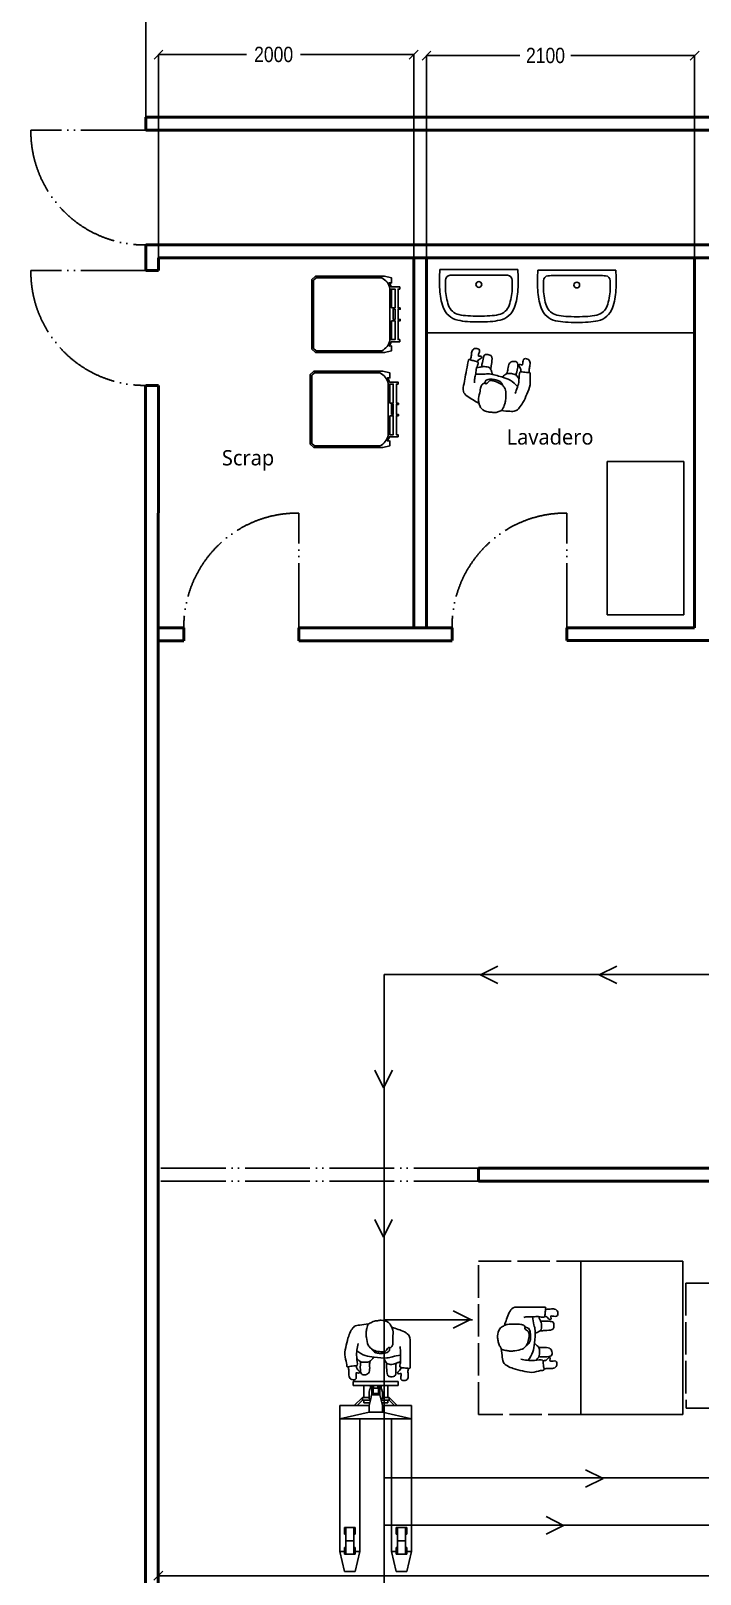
# Model space of a CAD drawing. Header units: millimetres. Extents: x 44692 to 659456, y -26273 to 14445.
# Drawn here: x 50970 to 56214, y -11263 to 824 of the extents above; entities that cross this region are included whole.
import ezdxf

# ---------------------------------------------------------------- set-up
doc = ezdxf.new("R2010")
doc.units = ezdxf.units.MM
doc.header["$LTSCALE"] = 100
doc.linetypes.add('DASHEDX2', pattern=[3.048, 2.54, -0.508])
doc.linetypes.add('DIVIDEX2', pattern=[6.604, 5.08, -0.508, 0, -0.508, 0, -0.508])
for name, color, linetype in [('Area proceso', 90, 'DASHEDX2'), ('Cotas secundarias', 41, 'Continuous'), ('Mesas-estantes', 230, 'Continuous'), ('Muebles', 112, 'Continuous'), ('Personal', 171, 'Continuous'), ('Puertas', 43, 'DIVIDEX2'), ('rotulo', 211, 'Continuous'), ('Transporte semielaborado', 30, 'Continuous')]:
    doc.layers.add(name, color=color, linetype=linetype)
doc.layers.add('Flujo personas', color=7, linetype='Continuous', true_color=0x4991c1)
doc.layers.add('Paredes', color=7, linetype='Continuous', lineweight=50)
doc.styles.add('OpenSans', font='OpenSans-Regular.ttf')
doc.styles.add('OpenSansCondensed-Light', font='OpenSansCondensed-Light.ttf')
doc.dimstyles.new('Cotas Mateo', dxfattribs={"dimtxt": 120, "dimasz": 70, "dimexe": 0.375, "dimexo": 0.125, "dimgap": 0.1, "dimtad": 1, "dimdec": 0, "dimzin": 12, "dimdsep": 46, "dimtxsty": 'OpenSansCondensed-Light', "dimblk": 'OBLIQUE', "dimcen": 2.5, "dimazin": 3, "dimtfac": 0.5, "dimtdec": 0, "dimtmove": 2, "dimatfit": 3, "dimarcsym": 0})
doc.dimstyles.new('Cotas Mateo 2', dxfattribs={"dimtxt": 300, "dimasz": 100, "dimexe": 0.375, "dimexo": 0.125, "dimgap": 0.1, "dimtad": 1, "dimzin": 12, "dimdsep": 46, "dimtxsty": 'OpenSansCondensed-Light', "dimblk": 'OBLIQUE', "dimcen": 2.5, "dimazin": 3, "dimtfac": 0.5, "dimtmove": 2, "dimatfit": 3, "dimarcsym": 0})

# ---------------------------------------------------------------- blocks, each defined once
blk = doc.blocks.new('pa17-16')
for points, knots in [([(5.558, 2.439), (5.555, 2.422), (5.552, 2.385), (5.549, 2.333), (5.571, 2.26), (5.543, 2.259), (5.503, 2.253), (5.479, 2.243), (5.478, 2.281), (5.45, 2.344), (5.466, 2.423), (5.478, 2.503), (5.512, 2.58), (5.555, 2.585), (5.608, 2.596), (5.634, 2.6)], [0, 0, 0, 0, 0.404899, 0.829805, 1.276298, 1.516647, 1.885942, 2.122553, 2.418487, 2.881882, 3.382407, 3.897515, 4.613825, 5.020942, 5.393355, 5.393355, 5.393355, 5.393355]), ([(5.62, 2.554), (5.619, 2.543), (5.615, 2.525), (5.622, 2.49), (5.635, 2.429), (5.661, 2.406), (5.685, 2.391), (5.732, 2.383), (5.772, 2.384), (5.788, 2.397), (5.802, 2.427), (5.815, 2.416), (5.832, 2.43), (5.838, 2.457), (5.832, 2.504), (5.834, 2.562), (5.814, 2.594), (5.794, 2.628), (5.731, 2.639), (5.704, 2.63), (5.668, 2.626), (5.644, 2.605), (5.623, 2.596), (5.621, 2.567), (5.62, 2.554)], [0, 0, 0, 0, 0.297584, 0.631064, 1.068635, 1.39533, 1.69617, 2.097861, 2.458938, 2.716293, 3.010442, 3.199165, 3.447293, 3.731671, 4.119196, 4.541864, 4.881702, 5.22714, 5.673063, 5.989311, 6.327668, 6.644571, 6.906626, 7.259736, 7.259736, 7.259736, 7.259736]), ([(5.82, 2.585), (5.837, 2.582), (5.882, 2.567), (5.976, 2.542), (5.972, 2.461), (5.979, 2.393), (5.981, 2.315), (5.989, 2.261), (5.969, 2.266), (5.94, 2.266), (5.906, 2.267), (5.901, 2.281), (5.909, 2.318), (5.901, 2.361), (5.902, 2.401), (5.896, 2.424), (5.893, 2.435)], [6.682038, 6.682038, 6.682038, 6.682038, 7.076266, 7.806153, 8.304227, 8.77662, 9.284333, 9.649979, 9.844608, 10.160206, 10.472731, 10.661147, 10.998544, 11.371438, 11.724832, 12.051545, 12.051545, 12.051545, 12.051545]), ([(5.552, 2.381), (5.573, 2.365), (5.622, 2.34), (5.692, 2.338), (5.795, 2.332), (5.838, 2.352), (5.881, 2.361), (5.902, 2.366)], [0, 0, 0, 0, 0.49262, 0.970296, 1.525877, 1.91054, 2.357805, 2.357805, 2.357805, 2.357805]), ([(5.672, 2.399), (5.675, 2.395), (5.684, 2.383), (5.704, 2.372), (5.735, 2.37), (5.774, 2.373), (5.809, 2.387), (5.812, 2.401), (5.814, 2.42)], [0.121052, 0.121052, 0.121052, 0.121052, 0.297289, 0.584433, 0.895396, 1.26174, 1.600834, 1.760925, 1.760925, 1.760925, 1.760925]), ([(5.491, 2.248), (5.494, 2.237), (5.498, 2.215), (5.497, 2.181), (5.512, 2.145), (5.557, 2.147), (5.563, 2.168), (5.55, 2.213), (5.575, 2.2), (5.591, 2.209), (5.574, 2.226), (5.562, 2.234), (5.556, 2.252), (5.556, 2.26)], [0, 0, 0, 0, 0.324329, 0.654038, 0.980089, 1.31306, 1.562526, 1.890179, 2.123217, 2.319335, 2.559559, 2.78492, 3.066636, 3.066636, 3.066636, 3.066636]), ([(5.555, 2.321), (5.56, 2.315), (5.571, 2.304), (5.589, 2.292), (5.625, 2.291), (5.661, 2.297), (5.673, 2.315), (5.686, 2.33), (5.691, 2.338)], [0, 0, 0, 0, 0.262594, 0.520609, 0.853848, 1.185107, 1.43842, 1.738028, 1.738028, 1.738028, 1.738028]), ([(5.587, 2.295), (5.587, 2.288), (5.587, 2.267), (5.588, 2.187), (5.635, 2.19), (5.667, 2.213), (5.661, 2.262), (5.66, 2.288), (5.661, 2.301)], [0.078483, 0.078483, 0.078483, 0.078483, 0.321516, 0.797556, 1.122606, 1.448668, 1.830958, 2.166281, 2.166281, 2.166281, 2.166281]), ([(5.771, 2.336), (5.774, 2.331), (5.779, 2.32), (5.795, 2.295), (5.815, 2.285), (5.861, 2.291), (5.884, 2.306), (5.899, 2.312), (5.906, 2.315)], [0, 0, 0, 0, 0.233477, 0.532145, 0.79329, 1.163492, 1.458071, 1.725911, 1.725911, 1.725911, 1.725911]), ([(5.794, 2.299), (5.795, 2.286), (5.798, 2.261), (5.804, 2.2), (5.826, 2.187), (5.867, 2.191), (5.876, 2.212), (5.872, 2.261), (5.871, 2.286), (5.871, 2.298)], [0, 0, 0, 0, 0.353805, 0.775896, 1.041599, 1.377968, 1.615337, 2.001902, 2.313716, 2.313716, 2.313716, 2.313716]), ([(5.971, 2.265), (5.97, 2.255), (5.969, 2.234), (5.979, 2.202), (5.967, 2.164), (5.922, 2.163), (5.913, 2.183), (5.923, 2.229), (5.899, 2.213), (5.882, 2.221), (5.898, 2.24), (5.908, 2.248), (5.912, 2.262), (5.913, 2.268)], [0.038839, 0.038839, 0.038839, 0.038839, 0.324329, 0.654038, 0.980089, 1.31306, 1.562526, 1.890179, 2.123217, 2.319335, 2.559559, 2.78492, 2.989829, 2.989829, 2.989829, 2.989829])]:
    blk.add_open_spline(points, degree=3, knots=knots)
blk = doc.blocks.new('MU11-9')
for points in [[(-0.043, 0.597), (-0.043, 0.583), (-0.171, 0.583), (-0.171, 0.594), (-0.178, 0.594), (-0.185, 0.594), (-0.185, 0.536, 0.065352), (-0.214, 0.523), (-0.213, 0.539), (-0.246, 0.539), (-0.258, 0.491), (-0.258, 0.025), (-0.236, 0), (0, 0), (0.236, 0), (0.258, 0.025), (0.258, 0.491), (0.246, 0.539), (0.213, 0.539), (0.214, 0.523, 0.065352), (0.185, 0.536), (0.185, 0.594), (0.178, 0.594), (0.171, 0.594), (0.171, 0.583), (0.043, 0.583), (0.043, 0.597), (0.034, 0.597), (0.034, 0.583), (0, 0.583), (-0.034, 0.583), (-0.034, 0.597)], [(-0.247, 0.472), (-0.247, 0.029), (-0.231, 0.011), (0, 0.011), (0.231, 0.011), (0.247, 0.029), (0.247, 0.472, 0.222129), (0.175, 0.528), (-0.175, 0.528, 0.222129)]]:
    blk.add_lwpolyline(points, format="xyb", close=True)
for points in [[(-0.043, 0.538), (-0.171, 0.538), (-0.171, 0.562), (-0.043, 0.562), (-0.043, 0.538)], [(0.043, 0.538), (0.171, 0.538), (0.171, 0.562), (0.043, 0.562), (0.043, 0.538)]]:
    blk.add_lwpolyline(points)
blk.add_lwpolyline([(0.034, 0.549), (0.034, 0.562), (0, 0.562), (-0.034, 0.562), (-0.034, 0.549), (0, 0.549)], close=True)
blk = doc.blocks.new('_OBLIQUE')
at = {"color": 0, "linetype": 'ByBlock'}
blk.add_line((-0.5, -0.5), (0.5, 0.5), dxfattribs=at)
blk = doc.blocks.new('*D58')
at = {"layer": 'Cotas secundarias', "color": 0, "lineweight": -2, "transparency": 16777216}
for p, q in [((51870, 148), (51870, 1282)), ((51870, 1282), (62164, 1282)), ((72966, 1282), (63450, 1282)), ((72966, 148), (72966, 1282))]:
    blk.add_line(p, q, dxfattribs=at)
at = {"layer": 'Defpoints', "color": 0, "transparency": 16777216}
for p in [(72966, 1282), (51870, 148), (72966, 148)]:
    blk.add_point(p, dxfattribs=at)
at = {"layer": 'Cotas secundarias', "color": 0, "lineweight": -2, "transparency": 16777216, "xscale": 100, "yscale": 100, "zscale": 100, "rotation": 180}
blk.add_blockref('_OBLIQUE', (51870, 1282), dxfattribs=at)
at = {"layer": 'Cotas secundarias', "color": 0, "lineweight": -2, "transparency": 16777216, "xscale": 100, "yscale": 100, "zscale": 100}
blk.add_blockref('_OBLIQUE', (72966, 1282), dxfattribs=at)
at = {"layer": 'Cotas secundarias', "color": 0, "transparency": 16777216, "insert": (62807, 1282), "char_height": 300, "attachment_point": 5, "style": 'OpenSansCondensed-Light'}
blk.add_mtext('21065', dxfattribs=at)
blk = doc.blocks.new('*D63')
at = {"layer": 'Cotas secundarias', "color": 0, "lineweight": -2, "transparency": 16777216}
for p, q in [((54070, -952), (54070, 631)), ((54070, 631), (54802, 631)), ((56170, 631), (55202, 631)), ((56170, -953), (56170, 631))]:
    blk.add_line(p, q, dxfattribs=at)
at = {"layer": 'Defpoints', "color": 0, "transparency": 16777216}
for p in [(56170, 631), (54070, -953), (56170, -953)]:
    blk.add_point(p, dxfattribs=at)
at = {"layer": 'Cotas secundarias', "color": 0, "lineweight": -2, "transparency": 16777216, "xscale": 70, "yscale": 70, "zscale": 70, "rotation": 180}
blk.add_blockref('_OBLIQUE', (54070, 631), dxfattribs=at)
at = {"layer": 'Cotas secundarias', "color": 0, "lineweight": -2, "transparency": 16777216, "xscale": 70, "yscale": 70, "zscale": 70}
blk.add_blockref('_OBLIQUE', (56170, 631), dxfattribs=at)
at = {"layer": 'Cotas secundarias', "color": 0, "transparency": 16777216, "insert": (55002, 631), "char_height": 120, "attachment_point": 5, "style": 'OpenSansCondensed-Light'}
blk.add_mtext('2100', dxfattribs=at)
blk = doc.blocks.new('*D64')
at = {"layer": 'Cotas secundarias', "color": 0, "lineweight": -2, "transparency": 16777216}
for p, q in [((51970, -952), (51970, 639)), ((51970, 639), (52660, 639)), ((53970, 639), (53083, 639)), ((53970, -952), (53970, 639))]:
    blk.add_line(p, q, dxfattribs=at)
at = {"layer": 'Defpoints', "color": 0, "transparency": 16777216}
for p in [(51970, 639), (51970, -952), (53970, -952)]:
    blk.add_point(p, dxfattribs=at)
at = {"layer": 'Cotas secundarias', "color": 0, "lineweight": -2, "transparency": 16777216, "xscale": 70, "yscale": 70, "zscale": 70, "rotation": 180}
blk.add_blockref('_OBLIQUE', (51970, 639), dxfattribs=at)
at = {"layer": 'Cotas secundarias', "color": 0, "lineweight": -2, "transparency": 16777216, "xscale": 70, "yscale": 70, "zscale": 70}
blk.add_blockref('_OBLIQUE', (53970, 639), dxfattribs=at)
at = {"layer": 'Cotas secundarias', "color": 0, "transparency": 16777216, "insert": (52872, 639), "char_height": 120, "attachment_point": 5, "style": 'OpenSansCondensed-Light'}
blk.add_mtext('2000', dxfattribs=at)
blk = doc.blocks.new('*D66')
at = {"layer": 'Cotas secundarias', "color": 0, "lineweight": -2, "transparency": 16777216}
for p, q in [((51968, -11559), (51968, -11275)), ((51968, -11275), (58419, -11275)), ((63953, -11275), (58911, -11275)), ((63953, -11559), (63953, -11275))]:
    blk.add_line(p, q, dxfattribs=at)
at = {"layer": 'Defpoints', "color": 0, "transparency": 16777216}
for p in [(51968, -11275), (51968, -11559), (63953, -11559)]:
    blk.add_point(p, dxfattribs=at)
at = {"layer": 'Cotas secundarias', "color": 0, "lineweight": -2, "transparency": 16777216, "xscale": 70, "yscale": 70, "zscale": 70, "rotation": 180}
blk.add_blockref('_OBLIQUE', (51968, -11275), dxfattribs=at)
at = {"layer": 'Cotas secundarias', "color": 0, "lineweight": -2, "transparency": 16777216, "xscale": 70, "yscale": 70, "zscale": 70}
blk.add_blockref('_OBLIQUE', (63953, -11275), dxfattribs=at)
at = {"layer": 'Cotas secundarias', "color": 0, "transparency": 16777216, "insert": (58665, -11275), "char_height": 120, "attachment_point": 5, "style": 'OpenSansCondensed-Light'}
blk.add_mtext('11985', dxfattribs=at)

msp = doc.modelspace()

# ---------------------------------------------------------------- linework, layer by layer
msp.add_line((55277.905, -8184.139), (55277.905, -8184.13))
at = {"layer": 'Area proceso', "linetype": 'DASHEDX2'}
for p, q in [((56100.79, -8183.333), (56100.791, -8184.125)), ((56101.889, -8983.36), (56103.237, -9963.331))]:
    msp.add_line(p, q, dxfattribs=at)
at = {"layer": 'Area proceso'}
for p, q in [((54477.905, -10012.082), (54477.905, -8812.082)), ((54477.905, -8812.082), (55277.905, -8812.082)), ((55277.905, -8812.082), (55277.905, -10012.082)), ((56301.778, -8983.085), (56101.889, -8983.36)), ((55277.905, -10012.082), (54477.905, -10012.082)), ((56302.989, -9963.084), (56103.237, -9963.359))]:
    msp.add_line(p, q, dxfattribs=at)
at = {"layer": 'Flujo personas'}
for p, q in [((54493.042, -6568.844), (54629.766, -6500.482)), ((55423.17, -6568.844), (55559.894, -6500.482)), ((56838.584, -6567.031), (53737.192, -6567.031)), ((53737.192, -6567.031), (53737.192, -9270.283)), ((54493.042, -6568.844), (54629.766, -6637.206)), ((55423.17, -6568.844), (55559.894, -6637.206)), ((53734.076, -7453.589), (53665.714, -7316.864)), ((53734.076, -7453.589), (53802.438, -7316.864)), ((53732.782, -8622.763), (53664.42, -8486.039)), ((53732.782, -8622.763), (53801.144, -8486.039)), ((53737.192, -9270.283), (54429.624, -9270.283)), ((53737.192, -9270.283), (53737.192, -10509.73)), ((54414.629, -9268.587), (54277.905, -9200.225)), ((54414.629, -9268.587), (54277.905, -9336.949)), ((53737.192, -10509.73), (56683.19, -10509.73)), ((53737.192, -10509.73), (53737.192, -10880.454)), ((55453.483, -10513.224), (55316.759, -10444.862)), ((55453.483, -10513.224), (55316.759, -10581.586)), ((55143.815, -10880.921), (55007.091, -10812.559)), ((53737.192, -10880.454), (63349.16, -10880.454)), ((53737.192, -10880.454), (53737.192, -15652.269)), ((55143.815, -10880.921), (55007.091, -10949.284))]:
    msp.add_line(p, q, dxfattribs=at)
at = {"layer": 'Mesas-estantes'}
for p, q in [((55277.905, -8812.082), (56077.905, -8812.082)), ((55277.905, -10012.082), (55277.905, -8812.082)), ((56077.905, -8812.082), (56077.905, -10012.082)), ((56077.905, -10012.082), (55277.905, -10012.082))]:
    msp.add_line(p, q, dxfattribs=at)
at = {"layer": 'Muebles'}
for p, q in [((54785.465, -1045.332), (54174.402, -1045.332)), ((55552.966, -1049.713), (54941.903, -1049.713)), ((54681.787, -1088.585), (54278.079, -1088.585)), ((55449.289, -1092.967), (55045.58, -1092.967)), ((54069.589, -1541.526), (56169.589, -1541.526)), ((55485.001, -2549.637), (55485.001, -3749.637)), ((55485.001, -2549.637), (56085.001, -2549.637)), ((56085.001, -2549.637), (56085.001, -3749.637)), ((56085.001, -3749.637), (55485.001, -3749.637))]:
    msp.add_line(p, q, dxfattribs=at)
for centre in [(54479.933, -1161.887), (55247.434, -1166.268)]:
    msp.add_circle(centre, 22.479, dxfattribs=at)
for centre, radius, start, end in [((55637.818, -1132.969), 1466.037, 176.5729043, 182.6930361), ((53322.049, -1132.969), 1466.037, 357.3069639, 3.4270957), ((56405.319, -1137.351), 1466.037, 176.5729043, 182.6930361), ((54089.55, -1137.351), 1466.037, 357.3069639, 3.4270957), ((54661.539, -1178.89), 488.679, 182.6930361, 199.3406203), ((55639.212, -1177.467), 1421.079, 178.0233762, 180.8979986), ((54661.539, -1178.89), 443.721, 182.6930361, 199.3406203), ((54258.073, -1128.657), 39.094, 95.5937168, 179.6994569), ((54278.079, -1332.924), 244.34, 90.0000002, 95.5937168), ((54681.787, -1332.924), 244.34, 84.4062832, 89.9999998), ((54701.794, -1128.657), 39.094, 0.3005431, 84.4062832), ((54298.328, -1178.89), 443.721, 340.6593797, 357.3069639), ((53320.654, -1177.467), 1421.079, 359.1020014, 1.9766238), ((54298.328, -1178.89), 488.679, 340.6593797, 357.3069639), ((55429.04, -1183.272), 488.679, 182.6930361, 199.3406203), ((56406.714, -1181.849), 1421.079, 178.0233762, 180.8979986), ((55429.04, -1183.272), 443.721, 182.6930361, 199.3406203), ((55025.574, -1133.038), 39.094, 95.5937168, 179.6994569), ((55045.58, -1337.306), 244.34, 90.0000002, 95.5937168), ((55449.289, -1337.306), 244.34, 84.4062832, 89.9999998), ((55469.295, -1133.038), 39.094, 0.3005431, 84.4062832), ((55065.829, -1183.272), 443.721, 340.6593797, 357.3069639), ((54088.155, -1181.849), 1421.079, 359.1020014, 1.9766238), ((55065.829, -1183.272), 488.679, 340.6593797, 357.3069639), ((54347.99, -1288.943), 111.419, 199.34062, 257.4428702), ((54611.877, -1288.943), 111.419, 282.5571298, 340.65938), ((54347.99, -1288.943), 156.377, 199.34062, 257.4428702), ((54420.237, -964.59), 488.679, 257.4428702, 266.4982177), ((54420.237, -964.59), 443.721, 257.4428702, 266.4982177), ((54479.933, 10.943), 1421.079, 266.4982177, 273.5017823), ((54539.63, -964.59), 443.721, 273.5017823, 282.5571298), ((54539.63, -964.59), 488.679, 273.5017823, 282.5571298), ((54611.877, -1288.943), 156.377, 282.5571298, 340.65938), ((55115.491, -1293.325), 156.377, 199.34062, 257.4428702), ((55115.491, -1293.325), 111.419, 199.34062, 257.4428702), ((55187.738, -968.972), 488.679, 257.4428702, 266.4982177), ((55187.738, -968.972), 443.721, 257.4428702, 266.4982177), ((55247.434, 6.562), 1421.079, 266.4982177, 273.5017823), ((55307.131, -968.972), 443.721, 273.5017823, 282.5571298), ((55307.131, -968.972), 488.679, 273.5017823, 282.5571298), ((55379.378, -1293.325), 111.419, 282.5571298, 340.65938), ((55379.378, -1293.325), 156.377, 282.5571298, 340.65938), ((54479.933, 10.943), 1466.037, 266.4982177, 273.5017823), ((55247.434, 6.562), 1466.037, 266.4982177, 273.5017823)]:
    msp.add_arc(centre, radius, start, end, dxfattribs=at)
at = {"layer": 'Paredes'}
for p, q in [((51869.589, 47.555), (51869.589, 147.555)), ((51869.589, 147.555), (72965.508, 147.555)), ((51969.589, 47.555), (51869.589, 47.555)), ((51969.589, 47.555), (72965.508, 47.555)), ((51869.589, -852.445), (51869.589, -1052.445)), ((51969.589, -852.445), (51869.589, -852.445)), ((56003.176, -852.445), (51969.589, -852.445)), ((51969.589, -952.445), (51969.589, -1052.445)), ((56003.138, -952.79), (51969.589, -952.445)), ((53969.589, -3852.442), (53969.589, -952.445)), ((54069.589, -3852.442), (54069.589, -950.392)), ((56469.589, -952.785), (56003.138, -952.79)), ((56003.176, -852.445), (56474.22, -852.445)), ((56169.589, -3852.442), (56169.589, -950.392)), ((51969.589, -1052.445), (51869.589, -1052.445)), ((51868.21, -13413.342), (51867.458, -1952.464)), ((51869.589, -1952.445), (51969.519, -1952.445)), ((51969.519, -1952.445), (51968.21, -3952.442)), ((51969.589, -2052.445), (51969.453, -2052.445)), ((51968.21, -2952.442), (51968.21, -13413.342)), ((51968.21, -2952.442), (51968.21, -3752.442)), ((52068.21, -3852.442), (51968.21, -3852.442)), ((52068.21, -3852.442), (52168.21, -3852.442)), ((52168.21, -3852.442), (52168.21, -3952.442)), ((53968.21, -3852.442), (53068.254, -3852.442)), ((53068.254, -3852.442), (53068.254, -3952.442)), ((53968.21, -3852.442), (54069.589, -3852.442)), ((53968.21, -3852.442), (54068.21, -3852.442)), ((54069.589, -3852.442), (54269.589, -3852.442)), ((54269.589, -3852.442), (54269.589, -3950.389)), ((55169.589, -3852.442), (56169.589, -3852.442)), ((55169.589, -3950.389), (55169.589, -3852.442)), ((51968.21, -3952.442), (52068.21, -3952.442)), ((52168.21, -3952.442), (52068.21, -3952.442)), ((53068.254, -3952.442), (54269.589, -3952.442)), ((55169.589, -3950.389), (56469.589, -3950.389)), ((54477.905, -8184.135), (54477.905, -8084.072)), ((64192.73, -8084.072), (54477.905, -8084.072)), ((64192.731, -8184.073), (54477.905, -8184.135))]:
    msp.add_line(p, q, dxfattribs=at)
at = {"layer": 'Puertas'}
for p, q in [((51869.589, 47.555), (50969.589, 47.555)), ((51869.589, -1052.445), (50969.589, -1052.445)), ((53068.254, -3852.442), (53068.254, -2952.442)), ((55169.632, -3852.442), (55169.632, -2952.442)), ((54477.905, -8084.072), (51968.21, -8084.072)), ((54477.905, -8184.135), (51968.21, -8184.135))]:
    msp.add_line(p, q, dxfattribs=at)
for centre, start, end in [((51860.756, 38.722), 179.4321579, 270.5678421), ((51860.756, -1061.278), 179.4321579, 270.5678421), ((53059.422, -3843.61), 89.4321579, 180.5678421), ((55160.8, -3843.61), 89.4321579, 180.5678421)]:
    msp.add_arc(centre, 891.211, start, end, dxfattribs=at)
at = {"layer": 'Transporte semielaborado'}
for p, q in [((53495.118, -9754.388), (53495.118, -9785.592)), ((53848.766, -9754.388), (53495.118, -9754.388)), ((53578.329, -9785.592), (53495.118, -9785.592)), ((53578.329, -9785.592), (53630.336, -9785.592)), ((53578.329, -9879.204), (53578.329, -9785.592)), ((53630.336, -9785.592), (53640.737, -9785.592)), ((53630.336, -9808.162), (53630.336, -9785.592)), ((53640.737, -9785.592), (53651.139, -9785.592)), ((53640.737, -9797.76), (53640.737, -9785.592)), ((53654.382, -9793.422), (53651.139, -9785.592)), ((53651.139, -9785.592), (53656.339, -9785.592)), ((53656.339, -9785.592), (53654.382, -9793.422)), ((53656.339, -9785.592), (53687.544, -9785.592)), ((53689.501, -9793.422), (53687.544, -9785.592)), ((53687.544, -9785.592), (53692.744, -9785.592)), ((53692.744, -9785.592), (53689.501, -9793.422)), ((53692.744, -9785.592), (53703.146, -9785.592)), ((53703.146, -9797.76), (53703.146, -9785.592)), ((53703.146, -9785.592), (53713.547, -9785.592)), ((53713.547, -9785.592), (53765.554, -9785.592)), ((53713.547, -9808.162), (53713.547, -9785.592)), ((53765.554, -9785.592), (53765.554, -9879.204)), ((53765.554, -9785.592), (53848.766, -9785.592)), ((53848.766, -9754.388), (53848.766, -9785.592)), ((53503.892, -9941.613), (53567.928, -9879.204)), ((53525.237, -9941.613), (53567.928, -9900.007)), ((53578.329, -9879.204), (53567.928, -9879.204)), ((53567.928, -9879.204), (53567.928, -9900.007)), ((53567.928, -9900.007), (53578.329, -9900.007)), ((53619.935, -9879.204), (53578.329, -9879.204)), ((53578.329, -9900.007), (53630.004, -9900.007)), ((53578.329, -9900.007), (53578.329, -9920.81)), ((53626.902, -9811.595), (53619.935, -9837.599)), ((53619.935, -9837.599), (53619.935, -9879.204)), ((53619.935, -9889.606), (53619.935, -9879.204)), ((53632.521, -9889.606), (53619.935, -9889.606)), ((53624.969, -9920.81), (53630.004, -9900.007)), ((53630.336, -9808.162), (53626.902, -9811.595)), ((53630.004, -9900.007), (53632.521, -9889.606)), ((53640.737, -9797.76), (53630.336, -9808.162)), ((53632.521, -9889.606), (53640.073, -9858.402)), ((53640.737, -9858.402), (53640.073, -9858.402)), ((53640.737, -9827.197), (53640.737, -9797.76)), ((53651.139, -9827.197), (53640.737, -9827.197)), ((53640.737, -9848), (53640.737, -9827.197)), ((53640.737, -9858.402), (53640.737, -9848)), ((53651.139, -9848), (53640.737, -9848)), ((53651.139, -9858.402), (53640.737, -9858.402)), ((53654.382, -9793.422), (53651.139, -9806.395)), ((53651.139, -9806.395), (53692.744, -9806.395)), ((53651.139, -9806.395), (53651.139, -9827.197)), ((53651.139, -9827.197), (53651.139, -9848)), ((53651.139, -9848), (53692.744, -9848)), ((53651.139, -9848), (53651.139, -9858.402)), ((53692.744, -9858.402), (53651.139, -9858.402)), ((53692.744, -9806.395), (53689.501, -9793.422)), ((53692.744, -9827.197), (53692.744, -9806.395)), ((53703.146, -9827.197), (53692.744, -9827.197)), ((53692.744, -9848), (53692.744, -9827.197)), ((53703.146, -9848), (53692.744, -9848)), ((53692.744, -9848), (53692.744, -9858.402)), ((53703.146, -9858.402), (53692.744, -9858.402)), ((53713.547, -9808.162), (53703.146, -9797.76)), ((53703.146, -9827.197), (53703.146, -9797.76)), ((53703.146, -9827.197), (53703.146, -9848)), ((53703.146, -9858.402), (53703.146, -9848)), ((53703.81, -9858.402), (53703.146, -9858.402)), ((53711.362, -9889.606), (53703.81, -9858.402)), ((53723.949, -9889.606), (53711.362, -9889.606)), ((53713.879, -9900.007), (53711.362, -9889.606)), ((53716.981, -9811.595), (53713.547, -9808.162)), ((53713.879, -9900.007), (53765.554, -9900.007)), ((53718.914, -9920.81), (53713.879, -9900.007)), ((53723.949, -9837.599), (53716.981, -9811.595)), ((53723.949, -9837.599), (53723.949, -9879.204)), ((53723.949, -9879.204), (53723.949, -9889.606)), ((53723.949, -9879.204), (53765.554, -9879.204)), ((53765.554, -9879.204), (53775.956, -9879.204)), ((53765.554, -9900.007), (53775.956, -9900.007)), ((53765.554, -9900.007), (53765.554, -9920.81)), ((53839.991, -9941.613), (53775.956, -9879.204)), ((53775.956, -9900.007), (53775.956, -9879.204)), ((53818.646, -9941.613), (53775.956, -9900.007)), ((53391.104, -10045.627), (53391.104, -9941.613)), ((53503.892, -9941.613), (53391.104, -9941.613)), ((53619.935, -9993.62), (53391.104, -10045.627)), ((53525.237, -9941.613), (53503.892, -9941.613)), ((53525.237, -9941.613), (53619.935, -9941.613)), ((53578.329, -9920.81), (53624.969, -9920.81)), ((53619.935, -9941.613), (53624.969, -9920.81)), ((53619.935, -9993.62), (53619.935, -9941.613)), ((53619.935, -9993.62), (53723.949, -9993.62)), ((53765.554, -9920.81), (53718.914, -9920.81)), ((53723.949, -9941.613), (53718.914, -9920.81)), ((53723.949, -9941.613), (53723.949, -9993.62)), ((53818.646, -9941.613), (53723.949, -9941.613)), ((53723.949, -9993.62), (53952.78, -10045.627)), ((53818.646, -9941.613), (53839.991, -9941.613)), ((53839.991, -9941.613), (53952.78, -9941.613)), ((53952.78, -10045.627), (53952.78, -9941.613)), ((53391.104, -11085.768), (53391.104, -10045.627)), ((53547.125, -10045.627), (53391.104, -10045.627)), ((53796.758, -10045.627), (53547.125, -10045.627)), ((53547.125, -11085.768), (53547.125, -10045.627)), ((53796.758, -11085.768), (53796.758, -10045.627)), ((53952.78, -10045.627), (53796.758, -10045.627)), ((53952.78, -11085.768), (53952.78, -10045.627)), ((53427.509, -10923.526), (53427.509, -10898.542)), ((53427.509, -10898.542), (53437.91, -10898.542)), ((53427.509, -10923.526), (53437.91, -10923.526)), ((53427.509, -10950.549), (53427.509, -10923.526)), ((53427.509, -10950.549), (53437.91, -10950.549)), ((53437.91, -10898.542), (53500.318, -10898.542)), ((53437.91, -10898.542), (53437.91, -10923.526)), ((53437.91, -10923.526), (53437.91, -10950.549)), ((53437.91, -10950.549), (53437.91, -11002.556)), ((53500.318, -10898.542), (53510.72, -10898.542)), ((53500.318, -10898.542), (53500.318, -10923.526)), ((53510.72, -10923.526), (53500.318, -10923.526)), ((53500.318, -10923.526), (53500.318, -10950.549)), ((53510.72, -10950.549), (53500.318, -10950.549)), ((53500.318, -11002.556), (53500.318, -10950.549)), ((53510.72, -10898.542), (53510.72, -10923.526)), ((53510.72, -10923.526), (53510.72, -10950.549)), ((53833.163, -10923.526), (53833.163, -10898.542)), ((53833.163, -10898.542), (53843.565, -10898.542)), ((53833.163, -10923.526), (53843.565, -10923.526)), ((53833.163, -10950.549), (53833.163, -10923.526)), ((53833.163, -10950.549), (53843.565, -10950.549)), ((53843.565, -10898.542), (53905.973, -10898.542)), ((53843.565, -10898.542), (53843.565, -10923.526)), ((53843.565, -10923.526), (53843.565, -10950.549)), ((53843.565, -10950.549), (53843.565, -11002.556)), ((53905.973, -10898.542), (53916.375, -10898.542)), ((53905.973, -10898.542), (53905.973, -10923.526)), ((53916.375, -10923.526), (53905.973, -10923.526)), ((53905.973, -10950.549), (53905.973, -10923.526)), ((53916.375, -10950.549), (53905.973, -10950.549)), ((53905.973, -10950.549), (53905.973, -11002.556)), ((53916.375, -10898.542), (53916.375, -10923.526)), ((53916.375, -10923.526), (53916.375, -10950.549)), ((53427.509, -11085.768), (53391.104, -11085.768)), ((53391.104, -11085.768), (53427.509, -11241.789)), ((53427.509, -11054.564), (53437.91, -11054.564)), ((53427.509, -11081.587), (53427.509, -11054.564)), ((53427.509, -11081.587), (53437.91, -11081.587)), ((53427.509, -11085.768), (53427.509, -11081.587)), ((53427.509, -11106.571), (53427.509, -11085.768)), ((53427.509, -11106.571), (53437.91, -11106.571)), ((53500.318, -11002.556), (53437.91, -11002.556)), ((53437.91, -11054.564), (53437.91, -11002.556)), ((53437.91, -11054.564), (53437.91, -11081.587)), ((53437.91, -11106.571), (53437.91, -11081.587)), ((53500.318, -11106.571), (53437.91, -11106.571)), ((53500.318, -11054.564), (53500.318, -11002.556)), ((53500.318, -11054.564), (53510.72, -11054.564)), ((53500.318, -11054.564), (53500.318, -11081.587)), ((53500.318, -11081.587), (53510.72, -11081.587)), ((53500.318, -11081.587), (53500.318, -11106.571)), ((53500.318, -11106.571), (53510.72, -11106.571)), ((53510.72, -11054.564), (53510.72, -11081.587)), ((53510.72, -11081.587), (53510.72, -11085.768)), ((53510.72, -11241.789), (53547.125, -11085.768)), ((53510.72, -11106.571), (53510.72, -11085.768)), ((53547.125, -11085.768), (53510.72, -11085.768)), ((53796.758, -11085.768), (53833.163, -11241.789)), ((53833.163, -11085.768), (53796.758, -11085.768)), ((53833.163, -11054.564), (53843.565, -11054.564)), ((53833.163, -11081.587), (53833.163, -11054.564)), ((53833.163, -11081.587), (53843.565, -11081.587)), ((53833.163, -11085.768), (53833.163, -11081.587)), ((53833.163, -11106.571), (53833.163, -11085.768)), ((53833.163, -11106.571), (53843.565, -11106.571)), ((53905.973, -11002.556), (53843.565, -11002.556)), ((53843.565, -11054.564), (53843.565, -11002.556)), ((53843.565, -11054.564), (53843.565, -11081.587)), ((53843.565, -11106.571), (53843.565, -11081.587)), ((53905.973, -11106.571), (53843.565, -11106.571)), ((53905.973, -11002.556), (53905.973, -11054.564)), ((53916.375, -11054.564), (53905.973, -11054.564)), ((53905.973, -11054.564), (53905.973, -11081.587)), ((53905.973, -11081.587), (53916.375, -11081.587)), ((53905.973, -11106.571), (53905.973, -11081.587)), ((53905.973, -11106.571), (53916.375, -11106.571)), ((53916.375, -11054.564), (53916.375, -11081.587)), ((53916.375, -11081.587), (53916.375, -11085.768)), ((53952.78, -11085.768), (53916.375, -11085.768)), ((53916.375, -11241.789), (53952.78, -11085.768)), ((53916.375, -11106.571), (53916.375, -11085.768)), ((53427.509, -11241.789), (53510.72, -11241.789)), ((53833.163, -11241.789), (53916.375, -11241.789))]:
    msp.add_line(p, q, dxfattribs=at)

# ---------------------------------------------------------------- block references
at = {"layer": 'Muebles', "xscale": 1159.018629019952, "yscale": 1159.018629019952, "zscale": 1159.018629019952, "rotation": 270}
for p in [(53171.702, -1395.996), (53158.251, -2140.234)]:
    msp.add_blockref('MU11-9', p, dxfattribs=at)
at = {"layer": 'Personal', "xscale": 979.1504951166459, "yscale": 979.1504951166459, "zscale": 979.1504951166459}
for p, rotation in [((60624.077, -1026.014), 165.8913640410135), ((56863.721, -15155.471), 86.54139143764552), ((47957.096, -11512.103), 356.5413914376435)]:
    msp.add_blockref('pa17-16', p, dxfattribs=dict(at, rotation=rotation))

# ---------------------------------------------------------------- texts
at = {"layer": 'rotulo', "char_height": 120, "width": 1055.00166, "attachment_point": 1, "style": 'OpenSans'}
for s, insert in [('Lavadero', (54698.208, -2296.116)), ('Scrap', (52466.864, -2459.071))]:
    msp.add_mtext(s, dxfattribs=dict(at, insert=insert))

# ---------------------------------------------------------------- dimensions: what is measured, and where the dimension line sits
at = {"layer": 'Cotas secundarias'}
dim = msp.add_linear_dim(base=(72965.508, 1281.774), p1=(51869.589, 147.555), p2=(72965.508, 147.555), text='21065', dimstyle='Cotas Mateo 2', dxfattribs=at)
dim.commit()
dim.dimension.update_dxf_attribs({"geometry": '*D58', "text_midpoint": (62807.449, 1281.774), "dimtype": 160})
for base, p1, p2, picture, middle in [((51969.589, 639.058), (53969.589, -952.445), (51969.589, -952.445), '*D64', (52871.595, 639.058)), ((56169.589, 631.009), (54069.589, -952.625), (56169.589, -952.788), '*D63', (55001.823, 631.009)), ((51968.21, -11275.236), (63953.09, -11558.721), (51968.21, -11558.721), '*D66', (58664.801, -11275.236))]:
    dim = msp.add_linear_dim(base=base, p1=p1, p2=p2, dimstyle='Cotas Mateo', dxfattribs=at)
    dim.commit()
    dim.dimension.update_dxf_attribs({"geometry": picture, "text_midpoint": middle, "dimtype": 160})

doc.saveas('drawing.dxf')
